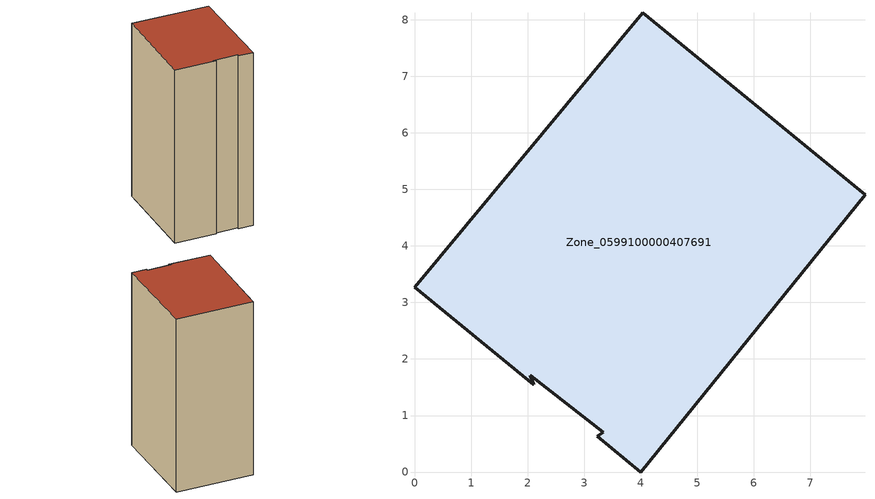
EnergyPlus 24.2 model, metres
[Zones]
Zone_0599100000407691
 floor ground (C_G): 3.23,0.63 3.34,0.7 2.05,1.71 2.11,1.55 0,3.27 4.04,8.12 7.97,4.91 4,0 z0
 wall outside (C_F): 4,0 7.97,4.91 4.04,8.12 0,3.27 2.11,1.55 2.05,1.71 3.34,0.7 3.23,0.63 4,0 z0:11.85
 roof outside (C_R): 3.34,0.7 3.23,0.63 4,0 7.97,4.91 4.04,8.12 0,3.27 2.11,1.55 2.05,1.71 z11.85
[BUILDING]
Pand.0599100000407691: North Axis=0; Terrain=City; Loads Convergence Tolerance Value=0.04; Temperature Convergence Tolerance Value=0.4; Solar Distribution=FullExterior; Maximum Number of Warmup Days=25; Minimum Number of Warmup Days=1
[Site:Location]
Rotterdam.The.Hague.AP_ZH_NLD Design_Conditions: Latitude=51.96; Longitude=4.45; Time Zone=1; Elevation=-4.5
[SITE:GROUNDTEMPERATURE:BUILDINGSURFACE]
18, 18, 18, 18, 18, 18, 18, 18, 18, 18, 18, 18
[MATERIAL] Thermal Absorptance=0.9; Solar Absorptance=0.7; Visible Absorptance=0.7
Name | Roughness | Thickness | Conductivity | Density | Specific Heat
G.TI.1992-2005 | MediumSmooth | 0.15 | 0.06 | 540 | 1210
F.TI.1992-2005 | Rough | 0.3 | 0.12 | 1920 | 840
R.TI.1992-2005 | MediumRough | 0.2 | 0.08 | 1500 | 1000
[CONSTRUCTION]
C_G: G.TI.1992-2005
C_F: F.TI.1992-2005
C_R: R.TI.1992-2005
[ZONE]
Zone_0599100000407691: Type=1; Multiplier=1; Ceiling Height=Autocalculate; Volume=Autocalculate; Floor Area=autocalculate; Part of Total Floor Area=Yes
[ZONEINFILTRATION:DESIGNFLOWRATE]
Infil_Zone_0599100000407691: Zone or ZoneList or Space or SpaceList=Zone_0599100000407691; Schedule=AlwaysOn; Design Flow Rate Calculation Method=Flow/Area; Flow Rate per Floor Area=0.0015; Constant Term Coefficient=1; Temperature Term Coefficient=0; Velocity Term Coefficient=0; Velocity Squared Term Coefficient=0
[HVACTEMPLATE:ZONE:IDEALLOADSAIRSYSTEM]
Zone_0599100000407691: Maximum Heating Supply Air Temperature=50; Minimum Cooling Supply Air Temperature=13; Maximum Heating Supply Air Humidity Ratio=0.0156; Minimum Cooling Supply Air Humidity Ratio=0.0077; Heating Limit=NoLimit; Cooling Limit=NoLimit; Dehumidification Control Type=ConstantSensibleHeatRatio; Cooling Sensible Heat Ratio=0.7; Dehumidification Setpoint=60; Humidification Control Type=None; Humidification Setpoint=30; Outdoor Air Method=None; Outdoor Air Flow Rate per Person=0.00944; Outdoor Air Flow Rate per Zone Floor Area=0; Outdoor Air Flow Rate per Zone=0; Demand Controlled Ventilation Type=None; Outdoor Air Economizer Type=NoEconomizer; Heat Recovery Type=None; Sensible Heat Recovery Effectiveness=0.7; Latent Heat Recovery Effectiveness=0.65
[ZONECONTROL:THERMOSTAT]
ThermostatControl_Zone_0599100000407691: Zone or ZoneList=Zone_0599100000407691; Control Type Schedule=DualSetpointControlType; Control 1=Thermostat_Zone_0599100000407691; Temperature Difference Between Cutout And Setpoint=0
[THERMOSTATSETPOINT:DUALSETPOINT]
Thermostat_Zone_0599100000407691: Heating Setpoint Temperature Schedule=HeatingSetpoint_Zone_0599100000407691; Cooling Setpoint Temperature Schedule=CoolingSetpoint_Zone_0599100000407691
[SCHEDULE:COMPACT]
HeatingSetpoint_Zone_0599100000407691: Through: 12/31, For: AllDays, Until: 24:00, 21
CoolingSetpoint_Zone_0599100000407691: Through: 12/31, For: AllDays, Until: 24:00, 24
DualSetpointControlType: Through: 12/31, For: AllDays, Until: 24:00, 4
AlwaysOn: Through: 12/31, For: AllDays, Until: 24:00, 1
